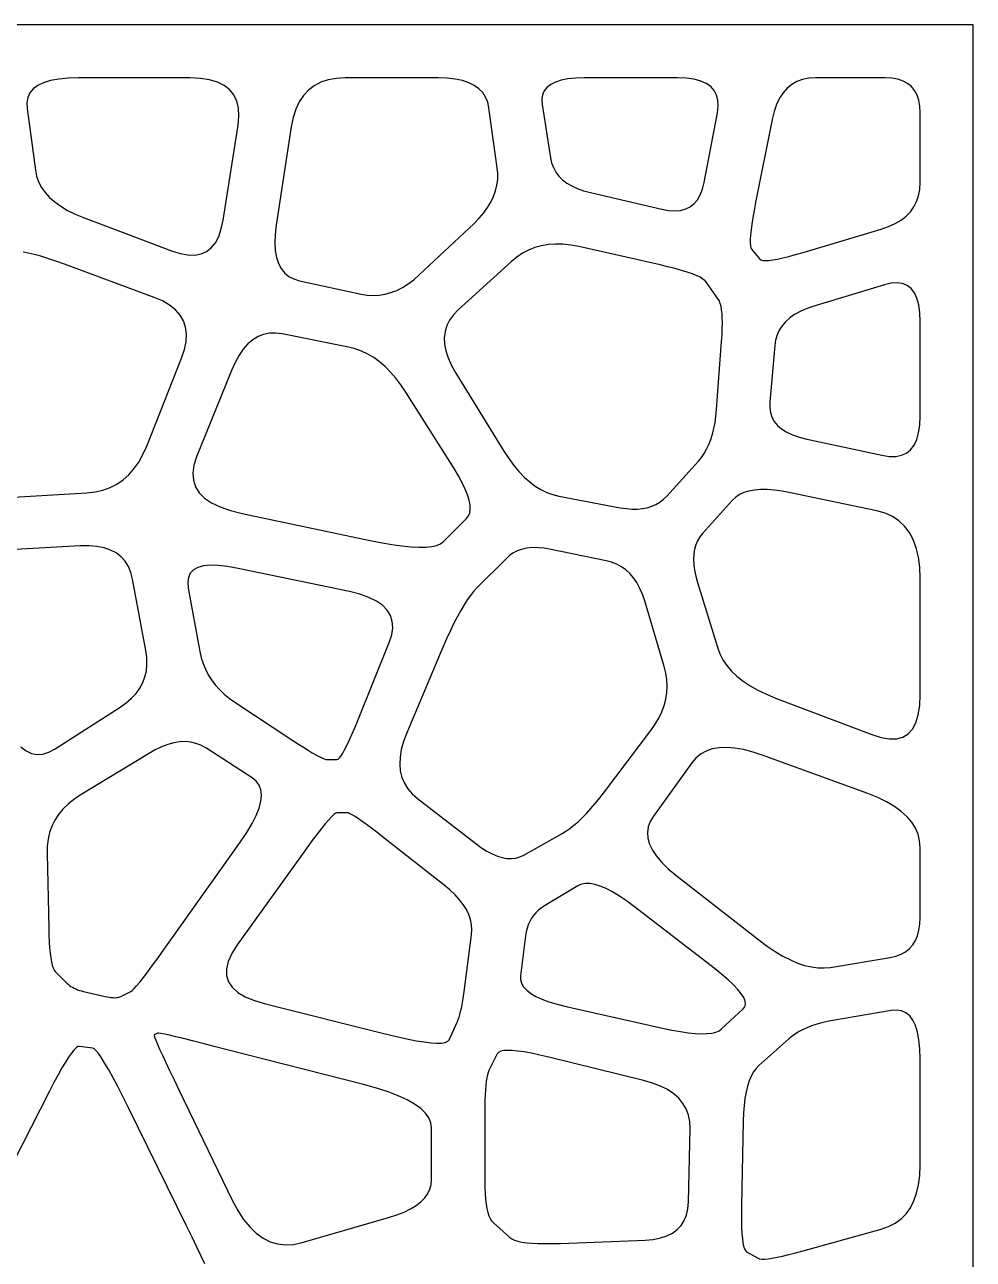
# Model space of a CAD drawing. Header units: millimetres. Extents: x -39 to 1165, y -35 to 718.
# Drawn here: x 879.5 to 1165, y 346.7 to 718 of the extents above; entities that cross this region are included whole.
import ezdxf

# ---------------------------------------------------------------- set-up
doc = ezdxf.new("R2010")
doc.units = ezdxf.units.MM

msp = doc.modelspace()

# ---------------------------------------------------------------- linework, layer by layer
at = {"color": 7, "linetype": 'Continuous'}
for p, q in [((1165, 718), (-39, 718)), ((1165, -35), (1165, 718)), ((892.580017, 701.907471), (889.77002, 701.630005)), ((895.75, 702), (892.580017, 701.907471)), ((929.25, 702), (895.75, 702)), ((932.409973, 701.857483), (929.25, 702)), ((935.190002, 701.429993), (932.409973, 701.857483)), ((973.317505, 701.852478), (970.869995, 701.409973)), ((976, 702), (973.317505, 701.852478)), ((1004, 702), (976, 702)), ((1006.672546, 701.909973), (1004, 702)), ((1009.089966, 701.640015), (1006.672546, 701.909973)), ((1045.352539, 701.919983), (1043.01001, 701.679993)), ((1048, 702), (1045.352539, 701.919983)), ((1076, 702), (1048, 702)), ((1078.640015, 701.89502), (1076, 702)), ((1080.960083, 701.580017), (1078.640015, 701.89502)), ((1115.47998, 701.875), (1113.619995, 701.5)), ((1117.5, 702), (1115.47998, 701.875)), ((1138.5, 702), (1117.5, 702)), ((1140.494995, 701.89502), (1138.5, 702)), ((1142.280029, 701.580017), (1140.494995, 701.89502)), ((882.130005, 698.669983), (881.119995, 697.467529)), ((883.5, 699.6875), (882.130005, 698.669983)), ((885.22998, 700.52002), (883.5, 699.6875)), ((887.320007, 701.16748), (885.22998, 700.52002)), ((889.77002, 701.630005), (887.320007, 701.16748)), ((937.590027, 700.717468), (935.190002, 701.429993)), ((939.609985, 699.719971), (937.590027, 700.717468)), ((941.25, 698.4375), (939.609985, 699.719971)), ((942.51001, 696.869995), (941.25, 698.4375)), ((964.9375, 698.3125), (963.429993, 696.690002)), ((966.679993, 699.640015), (964.9375, 698.3125)), ((968.657471, 700.672485), (966.679993, 699.640015)), ((970.869995, 701.409973), (968.657471, 700.672485)), ((1011.252502, 701.190002), (1009.089966, 701.640015)), ((1013.159973, 700.559998), (1011.252502, 701.190002)), ((1014.8125, 699.75), (1013.159973, 700.559998)), ((1016.210022, 698.76001), (1014.8125, 699.75)), ((1017.352478, 697.590027), (1016.210022, 698.76001)), ((1035.872437, 698.080017), (1035.359985, 696.880005)), ((1036.689941, 699.119995), (1035.872437, 698.080017)), ((1037.8125, 700), (1036.689941, 699.119995)), ((1039.23999, 700.719971), (1037.8125, 700)), ((1040.972534, 701.279968), (1039.23999, 700.719971)), ((1043.01001, 701.679993), (1040.972534, 701.279968)), ((1082.959961, 701.054993), (1080.960083, 701.580017)), ((1084.640015, 700.320007), (1082.959961, 701.054993)), ((1086, 699.375), (1084.640015, 700.320007)), ((1087.040039, 698.220032), (1086, 699.375)), ((1087.76001, 696.855042), (1087.040039, 698.220032)), ((1109, 698.875), (1107.780029, 697.5)), ((1110.380005, 700), (1109, 698.875)), ((1111.919922, 700.875), (1110.380005, 700)), ((1113.619995, 701.5), (1111.919922, 700.875)), ((1143.85498, 701.054993), (1142.280029, 701.580017)), ((1145.219971, 700.320007), (1143.85498, 701.054993)), ((1146.375, 699.375), (1145.219971, 700.320007)), ((1147.320068, 698.220032), (1146.375, 699.375)), ((1148.054932, 696.855042), (1147.320068, 698.220032)), ((880.469971, 696.079956), (880.179993, 694.507507)), ((880.179993, 694.507507), (880.25, 692.75)), ((881.119995, 697.467529), (880.469971, 696.079956)), ((943.390015, 695.017517), (942.51001, 696.869995)), ((943.890015, 692.880005), (943.390015, 695.017517)), ((962.157471, 694.772461), (961.119995, 692.559998)), ((963.429993, 696.690002), (962.157471, 694.772461)), ((1018.23999, 696.23999), (1017.352478, 697.590027)), ((1018.872498, 694.710022), (1018.23999, 696.23999)), ((1019.25, 693), (1018.872498, 694.710022)), ((1035.359985, 696.880005), (1035.152466, 695.52002)), ((1035.152466, 695.52002), (1035.25, 694)), ((1088.160034, 695.279968), (1087.76001, 696.855042)), ((1088.23999, 693.494995), (1088.160034, 695.279968)), ((1106.719971, 695.875), (1105.819946, 694)), ((1107.780029, 697.5), (1106.719971, 695.875)), ((1148.579956, 695.279968), (1148.054932, 696.855042)), ((1148.89502, 693.494995), (1148.579956, 695.279968)), ((880.25, 692.75), (882.75, 674.25)), ((944.01001, 690.45752), (943.890015, 692.880005)), ((961.119995, 692.559998), (960.317505, 690.05249)), ((1021.75, 675), (1019.25, 693)), ((1035.25, 694), (1037.75, 678)), ((1084, 670.5), (1088, 691.5)), ((1088, 691.5), (1088.23999, 693.494995)), ((1105.079956, 691.875), (1104.5, 689.5)), ((1105.819946, 694), (1105.079956, 691.875)), ((1149, 691.5), (1148.89502, 693.494995)), ((1149, 670.5), (1149, 691.5)), ((939.25, 659.25), (943.75, 687.75)), ((943.75, 687.75), (944.01001, 690.45752)), ((959.75, 687.25), (955.25, 657.75)), ((960.317505, 690.05249), (959.75, 687.25)), ((1104.5, 689.5), (1099.5, 664.5)), ((1037.75, 678), (1038.094971, 676.455017)), ((1038.094971, 676.455017), (1038.630005, 675.02002)), ((882.75, 674.25), (883.119995, 672.442505)), ((883.119995, 672.442505), (883.72998, 670.720032)), ((1021.905029, 673.212463), (1021.75, 675)), ((1021.869995, 671.450012), (1021.905029, 673.212463)), ((1038.630005, 675.02002), (1039.35498, 673.695007)), ((1039.35498, 673.695007), (1040.27002, 672.47998)), ((1040.27002, 672.47998), (1041.375, 671.375)), ((883.72998, 670.720032), (884.580017, 669.082458)), ((884.580017, 669.082458), (885.669983, 667.529968)), ((1021.22998, 668), (1021.64502, 669.712463)), ((1021.64502, 669.712463), (1021.869995, 671.450012)), ((1041.375, 671.375), (1042.669922, 670.380005)), ((1042.669922, 670.380005), (1044.155029, 669.494995)), ((1044.155029, 669.494995), (1045.829956, 668.719971)), ((1045.829956, 668.719971), (1047.695068, 668.054993)), ((1082.849976, 666.820007), (1083.512573, 668.530029)), ((1083.512573, 668.530029), (1084, 670.5)), ((1148.530029, 666.580017), (1148.882446, 668.470032)), ((1148.882446, 668.470032), (1149, 670.5)), ((885.669983, 667.529968), (887, 666.0625)), ((887, 666.0625), (888.570007, 664.679993)), ((888.570007, 664.679993), (890.380005, 663.382507)), ((1018.844971, 663.012512), (1019.830017, 664.649963)), ((1019.830017, 664.649963), (1020.625, 666.3125)), ((1020.625, 666.3125), (1021.22998, 668)), ((1047.695068, 668.054993), (1049.75, 667.5)), ((1049.75, 667.5), (1071.25, 662.5)), ((1081, 664.179993), (1082.012573, 665.369995)), ((1082.012573, 665.369995), (1082.849976, 666.820007)), ((1147.119995, 663.219971), (1147.942505, 664.829956)), ((1147.942505, 664.829956), (1148.530029, 666.580017)), ((890.380005, 663.382507), (892.429993, 662.169983)), ((892.429993, 662.169983), (894.719971, 661.04248)), ((894.719971, 661.04248), (897.25, 660)), ((1016.304993, 659.8125), (1017.670044, 661.399963)), ((1017.670044, 661.399963), (1018.844971, 663.012512)), ((1071.25, 662.5), (1073.3125, 662.130005)), ((1073.3125, 662.130005), (1075.200073, 662.02002)), ((1075.200073, 662.02002), (1076.912476, 662.169983)), ((1076.912476, 662.169983), (1078.450073, 662.580017)), ((1078.450073, 662.580017), (1079.8125, 663.25)), ((1079.8125, 663.25), (1081, 664.179993)), ((1099.037476, 662.109985), (1098.650024, 659.940002)), ((1099.5, 664.5), (1099.037476, 662.109985)), ((1144.77002, 660.420044), (1146.0625, 661.75)), ((1146.0625, 661.75), (1147.119995, 663.219971)), ((897.25, 660), (923.75, 650)), ((938.690002, 656.592529), (939.25, 659.25)), ((955.25, 657.75), (954.915039, 654.92749)), ((998.25, 642.75), (1014.75, 658.25)), ((1014.75, 658.25), (1016.304993, 659.8125)), ((1098.337524, 657.98999), (1098.099976, 656.26001)), ((1098.650024, 659.940002), (1098.337524, 657.98999)), ((1137.25, 656.5), (1139.482544, 657.269958)), ((1139.482544, 657.269958), (1141.47998, 658.179993)), ((1141.47998, 658.179993), (1143.242554, 659.22998)), ((1143.242554, 659.22998), (1144.77002, 660.420044)), ((936.910034, 652.432495), (937.909973, 654.320007)), ((937.909973, 654.320007), (938.690002, 656.592529)), ((954.915039, 654.92749), (954.809998, 652.359985)), ((1097.9375, 654.75), (1097.849976, 653.459961)), ((1098.099976, 656.26001), (1097.9375, 654.75)), ((1113.75, 649.5), (1137.25, 656.5)), ((923.75, 650), (926.290039, 649.192505)), ((932.590027, 649.080017), (934.25, 649.8125)), ((934.25, 649.8125), (935.690002, 650.929993)), ((935.690002, 650.929993), (936.910034, 652.432495)), ((954.809998, 652.359985), (954.934998, 650.047485)), ((954.934998, 650.047485), (955.289978, 647.98999)), ((1031.182495, 650.200012), (1029.369995, 649.25)), ((1033.079956, 650.950012), (1031.182495, 650.200012)), ((1035.0625, 651.5), (1033.079956, 650.950012)), ((1037.130005, 651.849976), (1035.0625, 651.5)), ((1039.282471, 652), (1037.130005, 651.849976)), ((1041.52002, 651.950012), (1039.282471, 652)), ((1043.842529, 651.700012), (1041.52002, 651.950012)), ((1046.25, 651.25), (1043.842529, 651.700012)), ((1070.75, 645.75), (1046.25, 651.25)), ((1097.849976, 653.459961), (1097.837524, 652.390015)), ((1097.837524, 652.390015), (1097.900024, 651.539978)), ((1097.900024, 651.539978), (1098.037476, 650.910034)), ((1098.037476, 650.910034), (1098.25, 650.5)), ((1098.25, 650.5), (1100.75, 647.5)), ((880.625, 649.3125), (879.080017, 649.570007)), ((882.380005, 648.919983), (880.625, 649.3125)), ((884.344971, 648.392517), (882.380005, 648.919983)), ((886.52002, 647.72998), (884.344971, 648.392517)), ((888.905029, 646.932495), (886.52002, 647.72998)), ((891.5, 646), (888.905029, 646.932495)), ((926.290039, 649.192505), (928.610046, 648.77002)), ((928.610046, 648.77002), (930.709961, 648.732483)), ((930.709961, 648.732483), (932.590027, 649.080017)), ((955.289978, 647.98999), (955.875, 646.1875)), ((955.875, 646.1875), (956.690002, 644.640015)), ((1026, 646.75), (1010, 632.25)), ((1027.642578, 648.099976), (1026, 646.75)), ((1029.369995, 649.25), (1027.642578, 648.099976)), ((1100.75, 647.5), (1101.10498, 647.25)), ((1101.10498, 647.25), (1101.670044, 647.100037)), ((1101.670044, 647.100037), (1102.445068, 647.049988)), ((1102.445068, 647.049988), (1103.429932, 647.100037)), ((1103.429932, 647.100037), (1104.625, 647.25)), ((1104.625, 647.25), (1106.030029, 647.5)), ((1106.030029, 647.5), (1107.64502, 647.850037)), ((1107.64502, 647.850037), (1109.469971, 648.299988)), ((1109.469971, 648.299988), (1111.505005, 648.850037)), ((1111.505005, 648.850037), (1113.75, 649.5)), ((918.5, 636), (891.5, 646)), ((956.690002, 644.640015), (957.734985, 643.347473)), ((957.734985, 643.347473), (959.01001, 642.309998)), ((996.589966, 641.297485), (998.25, 642.75)), ((1073.094971, 645.202454), (1070.75, 645.75)), ((1075.22998, 644.660034), (1073.094971, 645.202454)), ((1077.155029, 644.122498), (1075.22998, 644.660034)), ((1078.869995, 643.590027), (1077.155029, 644.122498)), ((1080.375, 643.0625), (1078.869995, 643.590027)), ((1081.670044, 642.539978), (1080.375, 643.0625)), ((1082.755005, 642.022522), (1081.670044, 642.539978)), ((959.01001, 642.309998), (960.515015, 641.527527)), ((960.515015, 641.527527), (962.25, 641)), ((962.25, 641), (980.75, 637)), ((991.48999, 638.109985), (993.210022, 638.977478)), ((993.210022, 638.977478), (994.909973, 640.040039)), ((994.909973, 640.040039), (996.589966, 641.297485)), ((1083.630005, 641.51001), (1082.755005, 642.022522)), ((1084.294922, 641.002502), (1083.630005, 641.51001)), ((1084.75, 640.5), (1084.294922, 641.002502)), ((1088.25, 635.5), (1084.75, 640.5)), ((1138.25, 639.75), (1116.75, 633.25)), ((1140.29248, 640.225037), (1138.25, 639.75)), ((1142.119995, 640.350037), (1140.29248, 640.225037)), ((1143.732422, 640.125), (1142.119995, 640.350037)), ((1145.130005, 639.549988), (1143.732422, 640.125)), ((1146.3125, 638.625), (1145.130005, 639.549988)), ((921.012451, 634.91748), (918.5, 636)), ((923.150024, 633.669983), (921.012451, 634.91748)), ((980.75, 637), (982.589966, 636.69751)), ((982.589966, 636.69751), (984.409973, 636.589966)), ((984.409973, 636.589966), (986.210022, 636.67749)), ((986.210022, 636.67749), (987.98999, 636.960022)), ((987.98999, 636.960022), (989.75, 637.4375)), ((989.75, 637.4375), (991.48999, 638.109985)), ((1088.575073, 634.922485), (1088.25, 635.5)), ((1088.849976, 634.190002), (1088.575073, 634.922485)), ((1147.280029, 637.350037), (1146.3125, 638.625)), ((1148.032471, 635.725037), (1147.280029, 637.350037)), ((1148.569946, 633.75), (1148.032471, 635.725037)), ((924.912476, 632.257507), (923.150024, 633.669983)), ((926.300049, 630.679993), (924.912476, 632.257507)), ((1010, 632.25), (1008.55249, 630.755005)), ((1089.075073, 633.30249), (1088.849976, 634.190002)), ((1089.25, 632.26001), (1089.075073, 633.30249)), ((1089.375, 631.0625), (1089.25, 632.26001)), ((1112.849976, 631.73999), (1111.200073, 630.827515)), ((1114.700073, 632.547485), (1112.849976, 631.73999)), ((1116.75, 633.25), (1114.700073, 632.547485)), ((1148.892456, 631.424988), (1148.569946, 633.75)), ((1149, 628.75), (1148.892456, 631.424988)), ((927.3125, 628.9375), (926.300049, 630.679993)), ((927.949951, 627.029968), (927.3125, 628.9375)), ((1006.57251, 627.494995), (1006.039978, 625.72998)), ((1007.410034, 629.169983), (1006.57251, 627.494995)), ((1008.55249, 630.755005), (1007.410034, 629.169983)), ((1089.450073, 629.709961), (1089.375, 631.0625)), ((1089.474976, 628.202515), (1089.450073, 629.709961)), ((1089.450073, 626.539978), (1089.474976, 628.202515)), ((1108.5, 628.6875), (1107.450073, 627.460022)), ((1109.75, 629.809998), (1108.5, 628.6875)), ((1111.200073, 630.827515), (1109.75, 629.809998)), ((1149, 600.25), (1149, 628.75)), ((928.212524, 624.957458), (927.949951, 627.029968)), ((928.099976, 622.720032), (928.212524, 624.957458)), ((949.76001, 624.200012), (948.1875, 623.25)), ((951.42749, 624.849976), (949.76001, 624.200012)), ((953.190002, 625.200012), (951.42749, 624.849976)), ((955.047485, 625.25), (953.190002, 625.200012)), ((957, 625), (955.047485, 625.25)), ((977, 621), (957, 625)), ((1006.039978, 625.72998), (1005.8125, 623.875)), ((1005.8125, 623.875), (1005.890015, 621.929993)), ((1089.25, 622.75), (1089.375, 624.722534)), ((1089.375, 624.722534), (1089.450073, 626.539978)), ((1105.950073, 624.690002), (1105.5, 623.147461)), ((1106.599976, 626.127502), (1105.950073, 624.690002)), ((1107.450073, 627.460022), (1106.599976, 626.127502)), ((926.75, 617.75), (927.612549, 620.317505)), ((927.612549, 620.317505), (928.099976, 622.720032)), ((945.327515, 620.450012), (944.039978, 618.599976)), ((946.709961, 622), (945.327515, 620.450012)), ((948.1875, 623.25), (946.709961, 622)), ((978.972473, 620.505005), (977, 621)), ((980.890015, 619.820007), (978.972473, 620.505005)), ((1005.890015, 621.929993), (1006.272522, 619.89502)), ((1087.75, 602.25), (1089.25, 622.75)), ((1105.25, 621.5), (1103.75, 604.5)), ((1105.5, 623.147461), (1105.25, 621.5)), ((916.25, 591.25), (926.75, 617.75)), ((942.847534, 616.450012), (941.75, 614)), ((944.039978, 618.599976), (942.847534, 616.450012)), ((982.752502, 618.945007), (980.890015, 619.820007)), ((984.559998, 617.880005), (982.752502, 618.945007)), ((986.3125, 616.625), (984.559998, 617.880005)), ((988.01001, 615.179993), (986.3125, 616.625)), ((1006.272522, 619.89502), (1006.959961, 617.769958)), ((1006.959961, 617.769958), (1007.952515, 615.554993)), ((941.75, 614), (931.25, 588)), ((989.652527, 613.544983), (988.01001, 615.179993)), ((991.23999, 611.719971), (989.652527, 613.544983)), ((1007.952515, 615.554993), (1009.25, 613.25)), ((1009.25, 613.25), (1023.75, 589.75)), ((992.772522, 609.705017), (991.23999, 611.719971)), ((994.25, 607.5), (992.772522, 609.705017)), ((1008.75, 584.5), (994.25, 607.5)), ((1087.560059, 600.25), (1087.75, 602.25)), ((1103.75, 604.5), (1103.722534, 602.860046)), ((1103.722534, 602.860046), (1103.939941, 601.339966)), ((1086.939941, 596.549988), (1087.290039, 598.350037)), ((1087.290039, 598.350037), (1087.560059, 600.25)), ((1103.939941, 601.339966), (1104.402466, 599.940002)), ((1104.402466, 599.940002), (1105.109985, 598.659973)), ((1105.109985, 598.659973), (1106.0625, 597.5)), ((1148.88501, 597.567505), (1149, 600.25)), ((1086, 593.25), (1086.51001, 594.850037)), ((1086.51001, 594.850037), (1086.939941, 596.549988)), ((1106.0625, 597.5), (1107.26001, 596.460022)), ((1107.26001, 596.460022), (1108.702515, 595.539978)), ((1108.702515, 595.539978), (1110.390015, 594.73999)), ((1110.390015, 594.73999), (1112.32251, 594.059998)), ((1147.964966, 593.207458), (1148.540039, 595.220032)), ((1148.540039, 595.220032), (1148.88501, 597.567505)), ((915.125, 588.724976), (916.25, 591.25)), ((1084.73999, 590.350037), (1085.410034, 591.75)), ((1085.410034, 591.75), (1086, 593.25)), ((1112.32251, 594.059998), (1114.5, 593.5)), ((1114.5, 593.5), (1137.5, 588.5)), ((1146.125, 590.1875), (1147.160034, 591.529968)), ((1147.160034, 591.529968), (1147.964966, 593.207458)), ((913.850037, 586.449951), (915.125, 588.724976)), ((931.25, 588), (930.442505, 585.48999)), ((1023.75, 589.75), (1025.219971, 587.5)), ((1025.219971, 587.5), (1026.72998, 585.450012)), ((1072.75, 576.25), (1082.25, 586.75)), ((1082.25, 586.75), (1083.159912, 587.850037)), ((1083.159912, 587.850037), (1083.98999, 589.049988)), ((1083.98999, 589.049988), (1084.73999, 590.350037)), ((1137.5, 588.5), (1139.685059, 588.16748)), ((1139.685059, 588.16748), (1141.640015, 588.169983)), ((1141.640015, 588.169983), (1143.36499, 588.507507)), ((1143.36499, 588.507507), (1144.859985, 589.179993)), ((1144.859985, 589.179993), (1146.125, 590.1875)), ((910.850037, 582.650024), (912.424988, 584.425049)), ((912.424988, 584.425049), (913.850037, 586.449951)), ((930.442505, 585.48999), (930.119995, 583.160034)), ((930.119995, 583.160034), (930.282471, 581.009949)), ((1010.092468, 582.279968), (1008.75, 584.5)), ((1026.72998, 585.450012), (1028.280029, 583.599976)), ((1028.280029, 583.599976), (1029.869995, 581.950012)), ((905.225037, 578.824951), (907.25, 579.849976)), ((907.25, 579.849976), (909.125, 581.125)), ((909.125, 581.125), (910.850037, 582.650024)), ((930.282471, 581.009949), (930.929993, 579.039978)), ((1011.220032, 580.220032), (1010.092468, 582.279968)), ((1012.132507, 578.320007), (1011.220032, 580.220032)), ((1029.869995, 581.950012), (1031.5, 580.5)), ((1031.5, 580.5), (1033.170044, 579.25)), ((1033.170044, 579.25), (1034.880005, 578.200012)), ((872.75, 575.75), (898.25, 577.25)), ((898.25, 577.25), (900.725037, 577.525024)), ((900.725037, 577.525024), (903.049988, 578.050049)), ((903.049988, 578.050049), (905.225037, 578.824951)), ((930.929993, 579.039978), (932.0625, 577.25)), ((932.0625, 577.25), (933.679993, 575.640015)), ((933.679993, 575.640015), (935.782471, 574.210022)), ((1012.830017, 576.580017), (1012.132507, 578.320007)), ((1013.3125, 575), (1012.830017, 576.580017)), ((1034.880005, 578.200012), (1036.630005, 577.349976)), ((1036.630005, 577.349976), (1038.419922, 576.700012)), ((1038.419922, 576.700012), (1040.25, 576.25)), ((1040.25, 576.25), (1058.75, 572.75)), ((1071.755005, 575.269958), (1072.75, 576.25)), ((1093.484985, 575.922485), (1092.5, 575)), ((1094.640015, 576.690002), (1093.484985, 575.922485)), ((1095.964966, 577.30249), (1094.640015, 576.690002)), ((1097.459961, 577.76001), (1095.964966, 577.30249)), ((1099.125, 578.0625), (1097.459961, 577.76001)), ((1100.959961, 578.209961), (1099.125, 578.0625)), ((1102.964966, 578.202515), (1100.959961, 578.209961)), ((1105.140015, 578.039978), (1102.964966, 578.202515)), ((1107.484985, 577.722534), (1105.140015, 578.039978)), ((1110, 577.25), (1107.484985, 577.722534)), ((1136, 571.75), (1110, 577.25)), ((935.782471, 574.210022), (938.369995, 572.959961)), ((938.369995, 572.959961), (941.442505, 571.890015)), ((941.442505, 571.890015), (945, 571)), ((1013.580017, 573.580017), (1013.3125, 575)), ((1013.470032, 571.220032), (1013.632507, 572.320007)), ((1013.632507, 572.320007), (1013.580017, 573.580017)), ((1058.75, 572.75), (1060.555054, 572.470032)), ((1060.555054, 572.470032), (1062.27002, 572.330017)), ((1062.27002, 572.330017), (1063.89502, 572.330017)), ((1063.89502, 572.330017), (1065.429932, 572.469971)), ((1065.429932, 572.469971), (1066.875, 572.75)), ((1066.875, 572.75), (1068.22998, 573.170044)), ((1068.22998, 573.170044), (1069.494995, 573.72998)), ((1069.494995, 573.72998), (1070.670044, 574.429993)), ((1070.670044, 574.429993), (1071.755005, 575.269958)), ((1092.5, 575), (1083.5, 565)), ((945, 571), (983, 563)), ((1005.5, 562.5), (1012.5, 569.5)), ((1012.5, 569.5), (1013.092468, 570.279968)), ((1013.092468, 570.279968), (1013.470032, 571.220032)), ((1138.470093, 571.05249), (1136, 571.75)), ((1140.679932, 570.059998), (1138.470093, 571.05249)), ((1142.630005, 568.772461), (1140.679932, 570.059998)), ((1144.319946, 567.190002), (1142.630005, 568.772461)), ((1083.5, 565), (1082.675049, 563.952515)), ((1145.75, 565.3125), (1144.319946, 567.190002)), ((1146.920044, 563.140015), (1145.75, 565.3125)), ((896.25, 561.25), (868.75, 559.75)), ((898.882507, 561.285034), (896.25, 561.25)), ((901.280029, 561.090027), (898.882507, 561.285034)), ((903.442505, 560.664978), (901.280029, 561.090027)), ((905.369995, 560.01001), (903.442505, 560.664978)), ((983, 563), (986.64502, 562.274963)), ((986.64502, 562.274963), (989.97998, 561.700012)), ((989.97998, 561.700012), (993.005005, 561.274963)), ((993.005005, 561.274963), (995.719971, 561)), ((995.719971, 561), (998.125, 560.875)), ((998.125, 560.875), (1000.219971, 560.899963)), ((1000.219971, 560.899963), (1002.005005, 561.075012)), ((1002.005005, 561.075012), (1003.47998, 561.399963)), ((1003.47998, 561.399963), (1004.64502, 561.875)), ((1004.64502, 561.875), (1005.5, 562.5)), ((1032.76001, 560.737549), (1031.339966, 560.650024)), ((1034.26001, 560.699951), (1032.76001, 560.737549)), ((1035.840088, 560.537476), (1034.26001, 560.699951)), ((1081.474976, 561.57251), (1081.099976, 560.23999)), ((1082, 562.809998), (1081.474976, 561.57251)), ((1082.675049, 563.952515), (1082, 562.809998)), ((1147.829956, 560.672485), (1146.920044, 563.140015)), ((1148.47998, 557.909973), (1147.829956, 560.672485)), ((907.0625, 559.125), (905.369995, 560.01001)), ((908.52002, 558.01001), (907.0625, 559.125)), ((909.742493, 556.664978), (908.52002, 558.01001)), ((1024.5, 557.5), (1015.5, 548.5)), ((1025.439941, 558.337524), (1024.5, 557.5)), ((1026.459961, 559.050049), (1025.439941, 558.337524)), ((1027.560059, 559.637451), (1026.459961, 559.050049)), ((1028.73999, 560.099976), (1027.560059, 559.637451)), ((1030, 560.4375), (1028.73999, 560.099976)), ((1031.339966, 560.650024), (1030, 560.4375)), ((1037.5, 560.25), (1035.840088, 560.537476)), ((1054.5, 556.75), (1037.5, 560.25)), ((1080.875, 558.8125), (1080.800049, 557.290039)), ((1080.800049, 557.290039), (1080.875, 555.672485)), ((1081.099976, 560.23999), (1080.875, 558.8125)), ((1148.869995, 554.852478), (1148.47998, 557.909973)), ((910.72998, 555.090027), (909.742493, 556.664978)), ((911.482483, 553.285034), (910.72998, 555.090027)), ((912, 551.25), (911.482483, 553.285034)), ((930.309998, 554.019958), (929.36499, 553.029968)), ((931.625, 554.75), (930.309998, 554.019958)), ((933.309998, 555.220032), (931.625, 554.75)), ((935.36499, 555.429993), (933.309998, 555.220032)), ((937.790039, 555.380005), (935.36499, 555.429993)), ((940.585022, 555.069946), (937.790039, 555.380005)), ((943.75, 554.5), (940.585022, 555.069946)), ((977.25, 547.5), (943.75, 554.5)), ((1056.14502, 556.317505), (1054.5, 556.75)), ((1057.679932, 555.720032), (1056.14502, 556.317505)), ((1059.10498, 554.957458), (1057.679932, 555.720032)), ((1060.420044, 554.029968), (1059.10498, 554.957458)), ((1061.625, 552.9375), (1060.420044, 554.029968)), ((1080.875, 555.672485), (1081.099976, 553.960022)), ((1081.099976, 553.960022), (1081.474976, 552.152466)), ((1149, 551.5), (1148.869995, 554.852478)), ((916, 529.75), (912, 551.25)), ((928.790039, 551.780029), (928.585022, 550.27002)), ((928.585022, 550.27002), (928.75, 548.5)), ((929.36499, 553.029968), (928.790039, 551.780029)), ((1062.719971, 551.679993), (1061.625, 552.9375)), ((1063.704956, 550.257507), (1062.719971, 551.679993)), ((1064.580078, 548.669983), (1063.704956, 550.257507)), ((1081.474976, 552.152466), (1082, 550.25)), ((1082, 550.25), (1088, 530.75)), ((1149, 516.5), (1149, 551.5)), ((928.75, 548.5), (932.25, 529.5)), ((980.38501, 546.717529), (977.25, 547.5)), ((983.089966, 545.77002), (980.38501, 546.717529)), ((1013.659973, 546.359985), (1012.710022, 545.035034)), ((1014.589966, 547.515015), (1013.659973, 546.359985)), ((1015.5, 548.5), (1014.589966, 547.515015)), ((1065.344971, 546.91748), (1064.580078, 548.669983)), ((1066, 545), (1065.344971, 546.91748)), ((985.36499, 544.657471), (983.089966, 545.77002)), ((987.210022, 543.380005), (985.36499, 544.657471)), ((988.625, 541.9375), (987.210022, 543.380005)), ((1011.73999, 543.539978), (1010.75, 541.875)), ((1012.710022, 545.035034), (1011.73999, 543.539978)), ((1072, 525), (1066, 545)), ((989.609985, 540.330017), (988.625, 541.9375)), ((990.164978, 538.557495), (989.609985, 540.330017)), ((990.290039, 536.619995), (990.164978, 538.557495)), ((1009.73999, 540.039978), (1008.710022, 538.035034)), ((1010.75, 541.875), (1009.73999, 540.039978)), ((989.984985, 534.517456), (990.290039, 536.619995)), ((1007.659973, 535.859985), (1006.589966, 533.515015)), ((1008.710022, 538.035034), (1007.659973, 535.859985)), ((979.75, 508.75), (989.25, 532.25)), ((989.25, 532.25), (989.984985, 534.517456)), ((1005.5, 531), (994.5, 505)), ((1006.589966, 533.515015), (1005.5, 531)), ((916.282532, 527.64502), (916, 529.75)), ((916.330017, 525.630005), (916.282532, 527.64502)), ((932.25, 529.5), (932.669983, 527.637512)), ((932.669983, 527.637512), (933.22998, 525.849976)), ((1088, 530.75), (1088.715088, 528.842529)), ((1088.715088, 528.842529), (1089.660034, 527.02002)), ((915.719971, 521.869995), (916.142456, 523.705017)), ((916.142456, 523.705017), (916.330017, 525.630005)), ((933.22998, 525.849976), (933.929993, 524.137512)), ((933.929993, 524.137512), (934.77002, 522.5)), ((1072.5, 523.007507), (1072, 525)), ((1089.660034, 527.02002), (1090.834961, 525.282471)), ((1090.834961, 525.282471), (1092.23999, 523.630005)), ((1092.23999, 523.630005), (1093.875, 522.0625)), ((914.170044, 518.469971), (915.0625, 520.125)), ((915.0625, 520.125), (915.719971, 521.869995)), ((934.77002, 522.5), (935.75, 520.9375)), ((935.75, 520.9375), (936.869995, 519.450012)), ((1072.799927, 521.030029), (1072.5, 523.007507)), ((1072.900024, 519.067505), (1072.799927, 521.030029)), ((1093.875, 522.0625), (1095.73999, 520.580017)), ((1095.73999, 520.580017), (1097.834961, 519.182495)), ((911.679993, 515.429993), (913.04248, 516.904968)), ((913.04248, 516.904968), (914.170044, 518.469971)), ((936.869995, 519.450012), (938.130005, 518.037476)), ((938.130005, 518.037476), (939.530029, 516.700012)), ((939.530029, 516.700012), (941.070007, 515.4375)), ((1072.5, 515.1875), (1072.799927, 517.119995)), ((1072.799927, 517.119995), (1072.900024, 519.067505)), ((1097.834961, 519.182495), (1100.160034, 517.869995)), ((1100.160034, 517.869995), (1102.715088, 516.642456)), ((1102.715088, 516.642456), (1105.5, 515.5)), ((1148.85498, 513.22998), (1149, 516.5)), ((888.75, 500.25), (908.25, 512.75)), ((908.25, 512.75), (910.082458, 514.044983)), ((910.082458, 514.044983), (911.679993, 515.429993)), ((941.070007, 515.4375), (942.75, 514.25)), ((942.75, 514.25), (960.25, 502.75)), ((1071.299927, 511.367493), (1072, 513.27002)), ((1072, 513.27002), (1072.5, 515.1875)), ((1105.5, 515.5), (1134.5, 504.5)), ((1148.420044, 510.420013), (1148.85498, 513.22998)), ((978.83252, 506.517517), (979.75, 508.75)), ((1069.299927, 507.607483), (1070.400024, 509.480011)), ((1070.400024, 509.480011), (1071.299927, 511.367493)), ((1147.695068, 508.070007), (1148.420044, 510.420013)), ((977.97998, 504.519989), (978.83252, 506.517517)), ((994.5, 505), (993.54248, 502.462524)), ((1054, 487.25), (1068, 505.75)), ((1068, 505.75), (1069.299927, 507.607483)), ((1145.375, 504.75), (1146.679932, 506.179993)), ((1146.679932, 506.179993), (1147.695068, 508.070007)), ((922.607483, 501.532501), (920.719971, 500.820007)), ((924.429993, 502.029999), (922.607483, 501.532501)), ((926.1875, 502.3125), (924.429993, 502.029999)), ((927.880005, 502.380005), (926.1875, 502.3125)), ((929.507507, 502.232513), (927.880005, 502.380005)), ((931.070007, 501.869995), (929.507507, 502.232513)), ((932.567505, 501.292511), (931.070007, 501.869995)), ((934, 500.5), (932.567505, 501.292511)), ((960.25, 502.75), (961.92749, 501.657501)), ((961.92749, 501.657501), (963.460022, 500.679993)), ((976.469971, 501.22998), (977.192505, 502.757507)), ((977.192505, 502.757507), (977.97998, 504.519989)), ((993.54248, 502.462524), (992.869995, 500.049988)), ((1134.5, 504.5), (1137.255005, 503.630005)), ((1137.255005, 503.630005), (1139.719971, 503.220001)), ((1139.719971, 503.220001), (1141.89502, 503.27002)), ((1141.89502, 503.27002), (1143.780029, 503.779999)), ((1143.780029, 503.779999), (1145.375, 504.75)), ((878.400024, 500.850006), (879.9375, 499.625)), ((879.9375, 499.625), (881.549988, 498.850006)), ((881.549988, 498.850006), (883.237488, 498.524994)), ((883.237488, 498.524994), (885, 498.649994)), ((885, 498.649994), (886.837524, 499.225006)), ((886.837524, 499.225006), (888.75, 500.25)), ((916.75, 498.75), (896.25, 486.25)), ((918.767517, 499.892487), (916.75, 498.75)), ((920.719971, 500.820007), (918.767517, 499.892487)), ((948, 491.5), (934, 500.5)), ((963.460022, 500.679993), (964.847534, 499.817505)), ((964.847534, 499.817505), (966.089966, 499.070007)), ((966.089966, 499.070007), (967.1875, 498.4375)), ((967.1875, 498.4375), (968.140015, 497.919983)), ((968.140015, 497.919983), (968.94751, 497.517517)), ((974.22998, 497.470001), (974.692505, 498.057495)), ((974.692505, 498.057495), (975.219971, 498.880005)), ((975.219971, 498.880005), (975.8125, 499.9375)), ((975.8125, 499.9375), (976.469971, 501.22998)), ((992.482483, 497.762512), (992.380005, 495.599976)), ((992.869995, 500.049988), (992.482483, 497.762512)), ((1082.950073, 498.649994), (1081.5, 497.462494)), ((1084.599976, 499.5625), (1082.950073, 498.649994)), ((1086.450073, 500.200012), (1084.599976, 499.5625)), ((1088.5, 500.5625), (1086.450073, 500.200012)), ((1090.75, 500.649994), (1088.5, 500.5625)), ((1093.200073, 500.462494), (1090.75, 500.649994)), ((1095.849976, 500), (1093.200073, 500.462494)), ((1098.700073, 499.262512), (1095.849976, 500)), ((1101.75, 498.25), (1098.700073, 499.262512)), ((1133.25, 486.75), (1101.75, 498.25)), ((968.94751, 497.517517), (969.609985, 497.230011)), ((969.609985, 497.230011), (970.127502, 497.057495)), ((970.127502, 497.057495), (970.5, 497)), ((970.5, 497), (973.5, 497)), ((973.5, 497), (973.83252, 497.117493)), ((973.83252, 497.117493), (974.22998, 497.470001)), ((992.380005, 495.599976), (992.5625, 493.5625)), ((1080.25, 496), (1068.75, 480)), ((1081.5, 497.462494), (1080.25, 496)), ((949.225037, 490.497498), (948, 491.5)), ((950.100037, 489.290009), (949.225037, 490.497498)), ((992.5625, 493.5625), (993.030029, 491.650024)), ((993.030029, 491.650024), (993.782532, 489.862488)), ((950.625, 487.877502), (950.100037, 489.290009)), ((950.799988, 486.26001), (950.625, 487.877502)), ((993.782532, 489.862488), (994.820007, 488.200012)), ((994.820007, 488.200012), (996.142517, 486.662476)), ((996.142517, 486.662476), (997.75, 485.25)), ((1052.612549, 485.460022), (1054, 487.25)), ((1136.242432, 485.55249), (1133.25, 486.75)), ((892.570007, 483.549988), (891.044983, 482.049988)), ((894.304993, 484.950012), (892.570007, 483.549988)), ((896.25, 486.25), (894.304993, 484.950012)), ((950.100037, 482.410004), (950.625, 484.4375)), ((950.625, 484.4375), (950.799988, 486.26001)), ((997.75, 485.25), (1015.25, 471.75)), ((1049.912476, 482.23999), (1051.25, 483.790009)), ((1051.25, 483.790009), (1052.612549, 485.460022)), ((1138.920044, 484.26001), (1136.242432, 485.55249)), ((1141.282471, 482.872498), (1138.920044, 484.26001)), ((1143.330078, 481.390015), (1141.282471, 482.872498)), ((889.72998, 480.450012), (888.625, 478.75)), ((891.044983, 482.049988), (889.72998, 480.450012)), ((948, 477.740021), (949.225037, 480.17749)), ((949.225037, 480.17749), (950.100037, 482.410004)), ((971.880005, 479.807495), (971.02002, 478.880005)), ((972.580017, 480.470001), (971.880005, 479.807495)), ((973.119995, 480.867493), (972.580017, 480.470001)), ((973.5, 481), (973.119995, 480.867493)), ((976.5, 481), (973.5, 481)), ((976.877502, 480.92749), (976.5, 481)), ((977.409973, 480.709991), (976.877502, 480.92749)), ((978.097534, 480.347504), (977.409973, 480.709991)), ((978.940002, 479.839996), (978.097534, 480.347504)), ((979.9375, 479.1875), (978.940002, 479.839996)), ((981.090027, 478.389984), (979.9375, 479.1875)), ((1046.050049, 478.309998), (1047.3125, 479.5)), ((1047.3125, 479.5), (1048.599976, 480.809998)), ((1048.599976, 480.809998), (1049.912476, 482.23999)), ((1068.75, 480), (1067.782593, 478.382507)), ((1145.0625, 479.8125), (1143.330078, 481.390015)), ((1146.47998, 478.140015), (1145.0625, 479.8125)), ((887.72998, 476.950012), (887.044983, 475.049988)), ((888.625, 478.75), (887.72998, 476.950012)), ((946.424988, 475.097504), (948, 477.740021)), ((968.820007, 476.22998), (967.47998, 474.507507)), ((970, 477.6875), (968.820007, 476.22998)), ((971.02002, 478.880005), (970, 477.6875)), ((982.397461, 477.447479), (981.090027, 478.389984)), ((983.860046, 476.360016), (982.397461, 477.447479)), ((985.477539, 475.127502), (983.860046, 476.360016)), ((1041.25, 474.75), (1042.412476, 475.460022)), ((1042.412476, 475.460022), (1043.599976, 476.290009)), ((1043.599976, 476.290009), (1044.8125, 477.23999)), ((1044.8125, 477.23999), (1046.050049, 478.309998)), ((1067.179932, 476.72998), (1066.942505, 475.042511)), ((1067.782593, 478.382507), (1067.179932, 476.72998)), ((1147.58252, 476.372498), (1146.47998, 478.140015)), ((1148.369995, 474.51001), (1147.58252, 476.372498)), ((886.570007, 473.049988), (886.304993, 470.950012)), ((887.044983, 475.049988), (886.570007, 473.049988)), ((923.5, 442.75), (944.5, 472.25)), ((944.5, 472.25), (946.424988, 475.097504)), ((965.980042, 472.519989), (964.320007, 470.267517)), ((967.47998, 474.507507), (965.980042, 472.519989)), ((987.25, 473.75), (985.477539, 475.127502)), ((1005.75, 459.25), (987.25, 473.75)), ((1015.25, 471.75), (1016.969971, 470.5)), ((1029.75, 468.25), (1041.25, 474.75)), ((1066.942505, 475.042511), (1067.069946, 473.320007)), ((1067.069946, 473.320007), (1067.5625, 471.5625)), ((1067.5625, 471.5625), (1068.420044, 469.769989)), ((1148.842529, 472.55249), (1148.369995, 474.51001)), ((1149, 470.5), (1148.842529, 472.55249)), ((886.304993, 470.950012), (886.25, 468.75)), ((886.25, 468.75), (886.75, 446.25)), ((964.320007, 470.267517), (962.5, 467.75)), ((1016.969971, 470.5), (1018.630005, 469.449982)), ((1018.630005, 469.449982), (1020.22998, 468.600006)), ((1020.22998, 468.600006), (1021.77002, 467.949982)), ((1021.77002, 467.949982), (1023.25, 467.5)), ((1028.570068, 467.699982), (1029.75, 468.25)), ((1068.420044, 469.769989), (1069.642456, 467.942505)), ((1069.642456, 467.942505), (1071.22998, 466.080017)), ((1149, 449.5), (1149, 470.5)), ((962.5, 467.75), (943.5, 441.25)), ((1023.25, 467.5), (1024.669922, 467.25)), ((1024.669922, 467.25), (1026.030029, 467.199982)), ((1026.030029, 467.199982), (1027.329956, 467.350006)), ((1027.329956, 467.350006), (1028.570068, 467.699982)), ((1071.22998, 466.080017), (1073.182495, 464.182495)), ((1073.182495, 464.182495), (1075.5, 462.25)), ((1075.5, 462.25), (1100.5, 442.75)), ((1007.497498, 457.794983), (1005.75, 459.25)), ((1009.039978, 456.329987), (1007.497498, 457.794983)), ((1046, 459), (1036, 453)), ((1047.069946, 459.477478), (1046, 459)), ((1048.280029, 459.709991), (1047.069946, 459.477478)), ((1049.630005, 459.69751), (1048.280029, 459.709991)), ((1051.119995, 459.440002), (1049.630005, 459.69751)), ((1052.75, 458.9375), (1051.119995, 459.440002)), ((1054.52002, 458.190002), (1052.75, 458.9375)), ((1056.430054, 457.19751), (1054.52002, 458.190002)), ((1058.47998, 455.959991), (1056.430054, 457.19751)), ((1010.377502, 454.855011), (1009.039978, 456.329987)), ((1011.51001, 453.369995), (1010.377502, 454.855011)), ((1012.4375, 451.875), (1011.51001, 453.369995)), ((1036, 453), (1035.04248, 452.369995)), ((1060.670044, 454.477478), (1058.47998, 455.959991)), ((1063, 452.75), (1060.670044, 454.477478)), ((1013.160034, 450.369995), (1012.4375, 451.875)), ((1013.67749, 448.855011), (1013.160034, 450.369995)), ((1032.679932, 450.119995), (1032.0625, 449.25)), ((1033.382568, 450.929993), (1032.679932, 450.119995)), ((1034.170044, 451.679993), (1033.382568, 450.929993)), ((1035.04248, 452.369995), (1034.170044, 451.679993)), ((1087, 434.25), (1063, 452.75)), ((1148.910034, 447.490021), (1149, 449.5)), ((886.75, 446.25), (886.815002, 444.095001)), ((1013.98999, 447.329987), (1013.67749, 448.855011)), ((1014.097473, 445.794983), (1013.98999, 447.329987)), ((1014, 444.25), (1014.097473, 445.794983)), ((1030.719971, 446.279999), (1030.442505, 445.170013)), ((1031.08252, 447.329987), (1030.719971, 446.279999)), ((1031.530029, 448.320007), (1031.08252, 447.329987)), ((1032.0625, 449.25), (1031.530029, 448.320007)), ((1148.190063, 444.01001), (1148.640015, 445.660004)), ((1148.640015, 445.660004), (1148.910034, 447.490021)), ((886.815002, 444.095001), (886.909973, 442.130005)), ((886.909973, 442.130005), (887.035034, 440.355011)), ((921.48999, 439.940002), (923.5, 442.75)), ((1012, 428.75), (1014, 444.25)), ((1030.25, 444), (1028.75, 432)), ((1030.442505, 445.170013), (1030.25, 444)), ((1100.5, 442.75), (1102.964966, 440.912506)), ((1146.75, 441.25), (1147.560059, 442.539978)), ((1147.560059, 442.539978), (1148.190063, 444.01001)), ((887.035034, 440.355011), (887.190002, 438.769989)), ((887.190002, 438.769989), (887.375, 437.375)), ((919.660034, 437.410004), (921.48999, 439.940002)), ((941.875, 438.6875), (940.799988, 436.300018)), ((943.5, 441.25), (941.875, 438.6875)), ((1102.964966, 440.912506), (1105.359985, 439.299988)), ((1105.359985, 439.299988), (1107.684937, 437.912506)), ((1141.709961, 437.889984), (1143.23999, 438.459991)), ((1143.23999, 438.459991), (1144.589966, 439.210022)), ((1144.589966, 439.210022), (1145.76001, 440.140015)), ((1145.76001, 440.140015), (1146.75, 441.25)), ((887.375, 437.375), (887.590027, 436.170013)), ((887.590027, 436.170013), (887.834961, 435.154999)), ((887.834961, 435.154999), (888.110046, 434.330017)), ((916.539978, 433.190002), (918.01001, 435.160004)), ((918.01001, 435.160004), (919.660034, 437.410004)), ((940.799988, 436.300018), (940.275024, 434.087494)), ((1107.684937, 437.912506), (1109.939941, 436.75)), ((1109.939941, 436.75), (1112.125, 435.8125)), ((1112.125, 435.8125), (1114.23999, 435.100006)), ((1114.23999, 435.100006), (1116.285034, 434.612488)), ((1116.285034, 434.612488), (1118.26001, 434.350006)), ((1120.165039, 434.3125), (1122, 434.5)), ((1122, 434.5), (1140, 437.5)), ((1140, 437.5), (1141.709961, 437.889984)), ((888.110046, 434.330017), (888.415039, 433.694977)), ((888.415039, 433.694977), (888.75, 433.25)), ((888.75, 433.25), (892.25, 429.75)), ((914.140015, 430.089996), (915.25, 431.5)), ((915.25, 431.5), (916.539978, 433.190002)), ((940.275024, 434.087494), (940.299988, 432.050018)), ((940.299988, 432.050018), (940.875, 430.1875)), ((1028.75, 432), (1028.752563, 430.827484)), ((1028.752563, 430.827484), (1029.059937, 429.709991)), ((1089.247437, 432.462524), (1087, 434.25)), ((1091.190063, 430.799988), (1089.247437, 432.462524)), ((1092.827515, 429.262512), (1091.190063, 430.799988)), ((1118.26001, 434.350006), (1120.165039, 434.3125)), ((892.25, 429.75), (892.61499, 429.410004)), ((892.61499, 429.410004), (893.01001, 429.089996)), ((893.01001, 429.089996), (893.434998, 428.790009)), ((893.434998, 428.790009), (893.890015, 428.51001)), ((893.890015, 428.51001), (894.375, 428.25)), ((894.375, 428.25), (894.890015, 428.01001)), ((894.890015, 428.01001), (895.434998, 427.790009)), ((895.434998, 427.790009), (896.01001, 427.589996)), ((896.01001, 427.589996), (896.61499, 427.410004)), ((896.61499, 427.410004), (897.25, 427.25)), ((897.25, 427.25), (903.75, 425.75)), ((908.5, 425.75), (911.5, 427.25)), ((911.5, 427.25), (911.890015, 427.540009)), ((911.890015, 427.540009), (912.459961, 428.109985)), ((912.459961, 428.109985), (913.210022, 428.959991)), ((913.210022, 428.959991), (914.140015, 430.089996)), ((940.875, 430.1875), (942, 428.5)), ((942, 428.5), (943.674988, 426.987518)), ((1011.589966, 425.850006), (1011.797546, 427.25)), ((1011.797546, 427.25), (1012, 428.75)), ((1029.059937, 429.709991), (1029.672485, 428.647491)), ((1029.672485, 428.647491), (1030.589966, 427.640015)), ((1030.589966, 427.640015), (1031.8125, 426.6875)), ((1094.160034, 427.849976), (1092.827515, 429.262512)), ((1095.1875, 426.5625), (1094.160034, 427.849976)), ((903.75, 425.75), (904.382507, 425.61499)), ((904.382507, 425.61499), (904.980042, 425.51001)), ((904.980042, 425.51001), (905.54248, 425.434998)), ((905.54248, 425.434998), (906.070007, 425.390015)), ((906.070007, 425.390015), (906.5625, 425.375)), ((906.5625, 425.375), (907.02002, 425.390015)), ((907.02002, 425.390015), (907.442505, 425.434998)), ((907.442505, 425.434998), (907.830017, 425.51001)), ((907.830017, 425.51001), (908.182495, 425.61499)), ((908.182495, 425.61499), (908.5, 425.75)), ((943.674988, 426.987518), (945.900024, 425.649994)), ((945.900024, 425.649994), (948.674988, 424.487518)), ((948.674988, 424.487518), (952, 423.5)), ((952, 423.5), (988, 414.5)), ((1010.9375, 422.25), (1011.159973, 423.350006)), ((1011.159973, 423.350006), (1011.377502, 424.549988)), ((1011.377502, 424.549988), (1011.589966, 425.850006)), ((1031.8125, 426.6875), (1033.339966, 425.789978)), ((1033.339966, 425.789978), (1035.172485, 424.94751)), ((1035.172485, 424.94751), (1037.309937, 424.160004)), ((1037.309937, 424.160004), (1039.752563, 423.427521)), ((1039.752563, 423.427521), (1042.5, 422.75)), ((1095.910034, 425.400024), (1095.1875, 426.5625)), ((1096.327515, 424.362488), (1095.910034, 425.400024)), ((1096.247437, 422.662476), (1096.440063, 423.450012)), ((1096.440063, 423.450012), (1096.327515, 424.362488)), ((1010.23999, 419.549988), (1010.477478, 420.350006)), ((1010.477478, 420.350006), (1010.710022, 421.25)), ((1010.710022, 421.25), (1010.9375, 422.25)), ((1042.5, 422.75), (1071.5, 416.25)), ((1089.25, 416), (1095.75, 422)), ((1095.75, 422), (1096.247437, 422.662476)), ((1140.25, 421.5), (1122.75, 418.5)), ((1141.912476, 421.625), (1140.25, 421.5)), ((1143.400024, 421.399994), (1141.912476, 421.625)), ((1144.712524, 420.825012), (1143.400024, 421.399994)), ((1145.849976, 419.899994), (1144.712524, 420.825012)), ((1146.8125, 418.625), (1145.849976, 419.899994)), ((1007.25, 412.75), (1009.75, 418.25)), ((1009.75, 418.25), (1009.997498, 418.850006)), ((1009.997498, 418.850006), (1010.23999, 419.549988)), ((1071.5, 416.25), (1074.287476, 415.662476)), ((1088.487549, 415.462524), (1089.25, 416)), ((1115.0625, 416.375), (1113.780029, 415.800018)), ((1116.429932, 416.899994), (1115.0625, 416.375)), ((1117.882568, 417.375), (1116.429932, 416.899994)), ((1119.420044, 417.800018), (1117.882568, 417.375)), ((1121.04248, 418.175018), (1119.420044, 417.800018)), ((1122.75, 418.5), (1121.04248, 418.175018)), ((1147.599976, 417), (1146.8125, 418.625)), ((1148.212524, 415.024994), (1147.599976, 417)), ((918.5, 414.25), (918.484985, 414.037506)), ((918.484985, 414.037506), (918.640015, 413.5)), ((919.5, 414.75), (918.5, 414.25)), ((918.640015, 413.5), (918.964966, 412.637482)), ((918.964966, 412.637482), (919.460022, 411.449982)), ((919.799988, 414.744995), (919.5, 414.75)), ((920.5, 414.630005), (919.799988, 414.744995)), ((921.600037, 414.404999), (920.5, 414.630005)), ((923.100037, 414.070007), (921.600037, 414.404999)), ((925, 413.625), (923.100037, 414.070007)), ((927.299988, 413.070007), (925, 413.625)), ((930, 412.404999), (927.299988, 413.070007)), ((933.100037, 411.630005), (930, 412.404999)), ((988, 414.5), (991.432495, 413.672485)), ((991.432495, 413.672485), (994.529968, 412.98999)), ((994.529968, 412.98999), (997.292542, 412.452515)), ((997.292542, 412.452515), (999.720032, 412.059998)), ((1006.080017, 411.940002), (1006.83252, 412.272522)), ((1006.83252, 412.272522), (1007.25, 412.75)), ((1074.287476, 415.662476), (1076.849976, 415.200012)), ((1076.849976, 415.200012), (1079.1875, 414.862488)), ((1079.1875, 414.862488), (1081.300049, 414.650024)), ((1081.300049, 414.650024), (1083.1875, 414.5625)), ((1083.1875, 414.5625), (1084.849976, 414.599976)), ((1084.849976, 414.599976), (1086.287476, 414.762512)), ((1086.287476, 414.762512), (1087.5, 415.049988)), ((1087.5, 415.049988), (1088.487549, 415.462524)), ((1109.5, 413), (1100.5, 405)), ((1110.442505, 413.774994), (1109.5, 413)), ((1111.469971, 414.5), (1110.442505, 413.774994)), ((1112.58252, 415.175018), (1111.469971, 414.5)), ((1113.780029, 415.800018), (1112.58252, 415.175018)), ((1148.650024, 412.700012), (1148.212524, 415.024994)), ((1148.912476, 410.024994), (1148.650024, 412.700012)), ((893.600037, 408.709991), (892.75, 407.5)), ((894.350037, 409.640015), (893.600037, 408.709991)), ((895, 410.289978), (894.350037, 409.640015)), ((895.549988, 410.660004), (895, 410.289978)), ((896, 410.75), (895.549988, 410.660004)), ((900, 410.25), (896, 410.75)), ((900.467529, 410.024994), (900, 410.25)), ((901.070007, 409.450012), (900.467529, 410.024994)), ((901.807495, 408.524994), (901.070007, 409.450012)), ((902.679993, 407.25), (901.807495, 408.524994)), ((919.460022, 411.449982), (920.125, 409.9375)), ((920.125, 409.9375), (920.960022, 408.100006)), ((936.600037, 410.744995), (933.100037, 411.630005)), ((940.5, 409.75), (936.600037, 410.744995)), ((981.5, 399.25), (940.5, 409.75)), ((999.720032, 412.059998), (1001.8125, 411.8125)), ((1001.8125, 411.8125), (1003.570007, 411.709991)), ((1003.570007, 411.709991), (1004.992493, 411.752502)), ((1004.992493, 411.752502), (1006.080017, 411.940002)), ((1021.75, 408.5), (1019.25, 403.5)), ((1022.130005, 408.940002), (1021.75, 408.5)), ((1022.77002, 409.26001), (1022.130005, 408.940002)), ((1023.669983, 409.459991), (1022.77002, 409.26001)), ((1024.829956, 409.540009), (1023.669983, 409.459991)), ((1026.25, 409.5), (1024.829956, 409.540009)), ((1027.930054, 409.339996), (1026.25, 409.5)), ((1029.869995, 409.059998), (1027.930054, 409.339996)), ((1032.070068, 408.660004), (1029.869995, 409.059998)), ((1034.529907, 408.140015), (1032.070068, 408.660004)), ((1149, 407), (1148.912476, 410.024994)), ((891.799988, 406.01001), (890.75, 404.23999)), ((892.75, 407.5), (891.799988, 406.01001)), ((903.6875, 405.625), (902.679993, 407.25)), ((904.830017, 403.649994), (903.6875, 405.625)), ((920.960022, 408.100006), (921.964966, 405.9375)), ((921.964966, 405.9375), (923.140015, 403.449982)), ((1037.25, 407.5), (1034.529907, 408.140015)), ((1065.75, 400.5), (1037.25, 407.5)), ((1100.5, 405), (1099.642578, 404.112518)), ((1149, 375), (1149, 407)), ((889.600037, 402.190002), (888.350037, 399.859985)), ((890.75, 404.23999), (889.600037, 402.190002)), ((906.107483, 401.325012), (904.830017, 403.649994)), ((907.52002, 398.649994), (906.107483, 401.325012)), ((923.140015, 403.449982), (924.484985, 400.637482)), ((1018.612488, 401.30249), (1018.450012, 400.26001)), ((1018.799988, 402.190002), (1018.612488, 401.30249)), ((1019.012512, 402.922485), (1018.799988, 402.190002)), ((1019.25, 403.5), (1019.012512, 402.922485)), ((1098.182495, 401.8125), (1097.579956, 400.399994)), ((1098.869995, 403.050018), (1098.182495, 401.8125)), ((1099.642578, 404.112518), (1098.869995, 403.050018)), ((888.350037, 399.859985), (887, 397.25)), ((909.067505, 395.625), (907.52002, 398.649994)), ((924.484985, 400.637482), (926, 397.5)), ((926, 397.5), (942, 364.5)), ((985.39502, 398.175018), (981.5, 399.25)), ((988.880005, 397.050018), (985.39502, 398.175018)), ((1018.200012, 397.709991), (1018.112488, 396.202515)), ((1018.3125, 399.0625), (1018.200012, 397.709991)), ((1018.450012, 400.26001), (1018.3125, 399.0625)), ((1068.455078, 399.725006), (1065.75, 400.5)), ((1070.869995, 398.799988), (1068.455078, 399.725006)), ((1072.994995, 397.725006), (1070.869995, 398.799988)), ((1074.829956, 396.5), (1072.994995, 397.725006)), ((1097.0625, 398.8125), (1096.630005, 397.050018)), ((1097.579956, 400.399994), (1097.0625, 398.8125)), ((887, 397.25), (873, 369.75)), ((910.75, 392.25), (909.067505, 395.625)), ((991.955017, 395.875), (988.880005, 397.050018)), ((994.619995, 394.649994), (991.955017, 395.875)), ((996.875, 393.375), (994.619995, 394.649994)), ((1018.049988, 394.539978), (1018.012512, 392.722504)), ((1018.112488, 396.202515), (1018.049988, 394.539978)), ((1076.375, 395.125), (1074.829956, 396.5)), ((1077.630005, 393.600006), (1076.375, 395.125)), ((1078.594971, 391.924988), (1077.630005, 393.600006)), ((1096.282471, 395.112518), (1096.02002, 393)), ((1096.630005, 397.050018), (1096.282471, 395.112518)), ((928.25, 356.75), (910.75, 392.25)), ((998.719971, 392.050018), (996.875, 393.375)), ((1000.154968, 390.675018), (998.719971, 392.050018)), ((1001.179993, 389.25), (1000.154968, 390.675018)), ((1018.012512, 392.722504), (1018, 390.75)), ((1018, 390.75), (1018, 370.25)), ((1079.27002, 390.100006), (1078.594971, 391.924988)), ((1079.655029, 388.125), (1079.27002, 390.100006)), ((1095.842529, 390.712494), (1095.75, 388.25)), ((1096.02002, 393), (1095.842529, 390.712494)), ((1001.794983, 387.774994), (1001.179993, 389.25)), ((1002, 386.25), (1001.794983, 387.774994)), ((1002, 370.75), (1002, 386.25)), ((1079.75, 386), (1079.655029, 388.125)), ((1095.75, 388.25), (1095.25, 362.75)), ((1079.25, 364), (1079.75, 386)), ((1148.530029, 369.109985), (1148.882446, 371.92749)), ((1148.882446, 371.92749), (1149, 375)), ((1000.830017, 366.459991), (1001.47998, 367.809998)), ((1001.47998, 367.809998), (1001.869995, 369.23999)), ((1001.869995, 369.23999), (1002, 370.75)), ((1018, 370.25), (1018.025024, 368.279999)), ((1018.025024, 368.279999), (1018.099976, 366.470001)), ((1147.942505, 366.547516), (1148.530029, 369.109985)), ((942, 364.5), (943.649963, 361.402496)), ((997.320007, 362.890015), (998.75, 364)), ((998.75, 364), (999.919983, 365.190002)), ((999.919983, 365.190002), (1000.830017, 366.459991)), ((1018.099976, 366.470001), (1018.224976, 364.820007)), ((1018.224976, 364.820007), (1018.400024, 363.329987)), ((1079.074951, 361.904999), (1079.25, 364)), ((1146.0625, 362.1875), (1147.119995, 364.240021)), ((1147.119995, 364.240021), (1147.942505, 366.547516)), ((943.649963, 361.402496), (945.399963, 358.710022)), ((991.469971, 360.040009), (993.679993, 360.910004)), ((993.679993, 360.910004), (995.630005, 361.860016)), ((995.630005, 361.860016), (997.320007, 362.890015)), ((1018.400024, 363.329987), (1018.625, 362)), ((1018.625, 362), (1018.900024, 360.829987)), ((1018.900024, 360.829987), (1019.224976, 359.820007)), ((1078.649902, 360.019989), (1079.074951, 361.904999)), ((1095.25, 362.75), (1095.219971, 360.317505)), ((1095.219971, 360.317505), (1095.22998, 358.119995)), ((1143.242554, 358.847504), (1144.77002, 360.389984)), ((1144.77002, 360.389984), (1146.0625, 362.1875)), ((929.907471, 353.372498), (928.25, 356.75)), ((945.399963, 358.710022), (947.25, 356.422485)), ((963, 351.75), (989, 359.25)), ((989, 359.25), (991.469971, 360.040009)), ((1019.224976, 359.820007), (1019.599976, 358.970001)), ((1019.599976, 358.970001), (1020.025024, 358.279999)), ((1020.025024, 358.279999), (1020.5, 357.75)), ((1020.5, 357.75), (1025.5, 353.25)), ((1075.875, 355.625), (1077.050049, 356.880005)), ((1077.050049, 356.880005), (1077.975098, 358.345001)), ((1077.975098, 358.345001), (1078.649902, 360.019989)), ((1095.22998, 358.119995), (1095.280029, 356.157501)), ((1137.25, 355.75), (1139.482544, 356.527527)), ((1139.482544, 356.527527), (1141.47998, 357.559998)), ((1141.47998, 357.559998), (1143.242554, 358.847504)), ((931.380005, 350.339996), (929.907471, 353.372498)), ((947.25, 356.422485), (949.200012, 354.540009)), ((949.200012, 354.540009), (951.25, 353.0625)), ((951.25, 353.0625), (953.399963, 351.98999)), ((1025.5, 353.25), (1026.102539, 352.827484)), ((1026.102539, 352.827484), (1026.910034, 352.459991)), ((1068.675049, 352.704987), (1070.850098, 353.119995)), ((1070.850098, 353.119995), (1072.774902, 353.744995)), ((1072.774902, 353.744995), (1074.449951, 354.580017)), ((1074.449951, 354.580017), (1075.875, 355.625)), ((1095.280029, 356.157501), (1095.369995, 354.429993)), ((1095.369995, 354.429993), (1095.5, 352.9375)), ((1095.5, 352.9375), (1095.670044, 351.679993)), ((1113.75, 349.25), (1137.25, 355.75)), ((932.66748, 347.652496), (931.380005, 350.339996)), ((953.399963, 351.98999), (955.649963, 351.32251)), ((955.649963, 351.32251), (958, 351.059998)), ((958, 351.059998), (960.450012, 351.202515)), ((960.450012, 351.202515), (963, 351.75)), ((1026.910034, 352.459991), (1027.922485, 352.147491)), ((1027.922485, 352.147491), (1029.140015, 351.890015)), ((1029.140015, 351.890015), (1030.5625, 351.6875)), ((1030.5625, 351.6875), (1032.190063, 351.539978)), ((1032.190063, 351.539978), (1034.022583, 351.44751)), ((1034.022583, 351.44751), (1036.059937, 351.410004)), ((1036.059937, 351.410004), (1038.30249, 351.427521)), ((1038.30249, 351.427521), (1040.75, 351.5)), ((1040.75, 351.5), (1066.25, 352.5)), ((1066.25, 352.5), (1068.675049, 352.704987)), ((1095.670044, 351.679993), (1095.880005, 350.657501)), ((1095.880005, 350.657501), (1096.130005, 349.869995)), ((1096.130005, 349.869995), (1096.419922, 349.317505)), ((1096.419922, 349.317505), (1096.75, 349)), ((1111.5, 348.642487), (1113.75, 349.25)), ((933.77002, 345.309998), (932.66748, 347.652496)), ((1096.75, 349), (1100.25, 347)), ((1100.25, 347), (1100.700073, 346.842499)), ((1100.700073, 346.842499), (1101.349976, 346.769989)), ((1101.349976, 346.769989), (1102.200073, 346.782501)), ((1102.200073, 346.782501), (1103.25, 346.880005)), ((1103.25, 346.880005), (1104.5, 347.0625)), ((1104.5, 347.0625), (1105.950073, 347.330017)), ((1105.950073, 347.330017), (1107.599976, 347.682495)), ((1107.599976, 347.682495), (1109.450073, 348.119995)), ((1109.450073, 348.119995), (1111.5, 348.642487))]:
    msp.add_line(p, q, dxfattribs=at)

doc.saveas('drawing.dxf')
